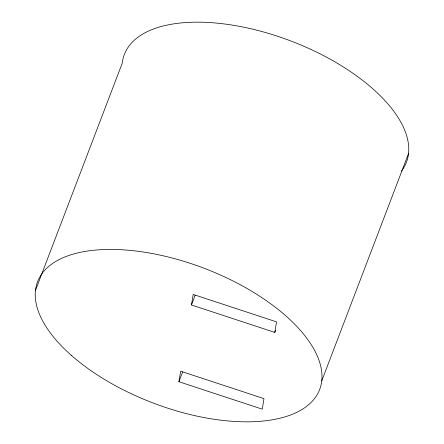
<?xml version="1.0" encoding="UTF-8"?>
<svg xmlns="http://www.w3.org/2000/svg" width="444" height="444" viewBox="0 0 444 444"><rect width="100%" height="100%" fill="white"/><g stroke="black" fill="none" stroke-linecap="round" stroke-linejoin="round"><path stroke-width="0.67" d="M178.915 381.723L180.636 371.19L263.986 398.629L262.265 409.163L178.915 381.723L182.623 372.011M191.464 304.973L193.19 294.433L276.54 321.872L274.819 332.412L191.464 304.973L195.177 295.26M35.47 290.426L122.25 63.165A150.988 72.045 20.9 0 1 292.213 41.497A150.988 72.045 20.9 0 1 401.531 171.029M274.819 332.412L275.558 330.469M321.75 380.835L408.53 153.574M71.589 355.572A150.988 72.045 20.9 0 0 314.746 398.29A150.988 72.045 20.9 0 0 149.489 253.03A150.988 72.045 20.9 0 0 71.589 355.572"/></g></svg>
